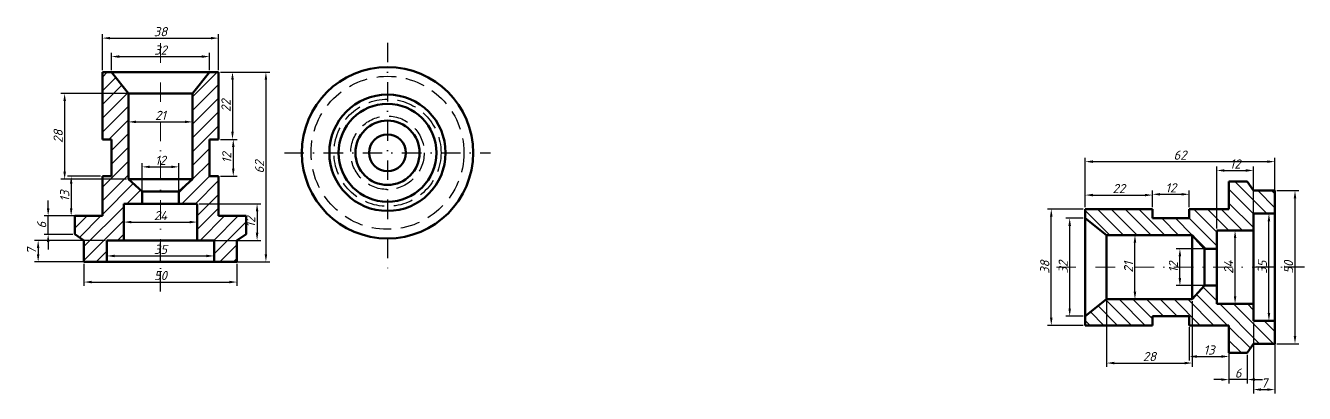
# Model space of a CAD drawing. Header units: millimetres. Extents: x 1307 to 2317, y 1582 to 2235.
# Drawn here: x 1306.6 to 1724.6, y 2094.9 to 2215.1 of the extents above; entities that cross this region are included whole.
import ezdxf

# ---------------------------------------------------------------- set-up
doc = ezdxf.new("R2010")
doc.units = ezdxf.units.MM
doc.linetypes.add('штриховая2', pattern=[9.525, 6.35, -3.175])
doc.linetypes.add('штрихпунктирная2', pattern=[12.7, 6.35, -3.175, 0, -3.175])
doc.styles.get("Standard").update_dxf_attribs({"font": 'isocpeui.ttf', "height": 3})
doc.dimstyles.new('ISO-25', dxfattribs={"dimtxt": 3, "dimasz": 2.5, "dimexe": 1.25, "dimexo": 0.625, "dimtad": 1, "dimtoh": 1, "dimtxsty": 'Standard', "dimcen": 2.5, "dimadec": 0, "dimazin": 0, "dimtfac": 1, "dimtmove": 0, "dimatfit": 3, "dimfxl": 1, "dimarcsym": 0})

# ---------------------------------------------------------------- blocks, each defined once
blk = doc.blocks.new('*D1')
at = {"color": 0, "lineweight": -2, "transparency": 16777216}
for p, q in [((1331.68, 2200.53), (1331.68, 2212.24)), ((1369.68, 2200.53), (1369.68, 2212.24)), ((1334.18, 2210.99), (1367.18, 2210.99))]:
    blk.add_line(p, q, dxfattribs=at)
at = {"color": 0, "lineweight": 15, "transparency": 16777216}
for points in [[(1334.18, 2211.4), (1334.18, 2210.57), (1331.68, 2210.99)], [(1367.18, 2211.4), (1367.18, 2210.57), (1369.68, 2210.99)]]:
    blk.add_solid(points, dxfattribs=at)
at = {"layer": 'Defpoints', "color": 0, "lineweight": 15, "transparency": 16777216}
for p in [(1369.68, 2210.99), (1331.68, 2199.9), (1369.68, 2199.9)]:
    blk.add_point(p, dxfattribs=at)
at = {"color": 0, "transparency": 16777216, "insert": (1350.68, 2213.11), "char_height": 3, "attachment_point": 5}
blk.add_mtext('38', dxfattribs=at)
blk = doc.blocks.new('*D2')
at = {"color": 0, "lineweight": -2, "transparency": 16777216}
for p, q in [((1340.18, 2192.28), (1340.18, 2182.38)), ((1361.18, 2192.28), (1361.18, 2182.38)), ((1342.68, 2183.63), (1358.68, 2183.63))]:
    blk.add_line(p, q, dxfattribs=at)
at = {"color": 0, "lineweight": 15, "transparency": 16777216}
for points in [[(1342.68, 2184.05), (1342.68, 2183.22), (1340.18, 2183.63)], [(1358.68, 2184.05), (1358.68, 2183.22), (1361.18, 2183.63)]]:
    blk.add_solid(points, dxfattribs=at)
at = {"layer": 'Defpoints', "color": 0, "lineweight": 15, "transparency": 16777216}
for p in [(1340.18, 2192.9), (1361.18, 2192.9), (1361.18, 2183.63)]:
    blk.add_point(p, dxfattribs=at)
at = {"color": 0, "transparency": 16777216, "insert": (1350.68, 2185.76), "char_height": 3, "attachment_point": 5}
blk.add_mtext('21', dxfattribs=at)
blk = doc.blocks.new('*D3')
at = {"color": 0, "lineweight": -2, "transparency": 16777216}
for p, q in [((1370.3, 2199.9), (1386.4, 2199.9)), ((1385.15, 2197.4), (1385.15, 2140.4)), ((1370.3, 2137.9), (1386.4, 2137.9))]:
    blk.add_line(p, q, dxfattribs=at)
at = {"color": 0, "lineweight": 15, "transparency": 16777216}
for points in [[(1384.73, 2197.4), (1385.57, 2197.4), (1385.15, 2199.9)], [(1384.73, 2140.4), (1385.57, 2140.4), (1385.15, 2137.9)]]:
    blk.add_solid(points, dxfattribs=at)
at = {"layer": 'Defpoints', "color": 0, "lineweight": 15, "transparency": 16777216}
for p in [(1369.68, 2199.9), (1369.68, 2137.9), (1385.15, 2137.9)]:
    blk.add_point(p, dxfattribs=at)
at = {"color": 0, "transparency": 16777216, "insert": (1383.03, 2168.9), "char_height": 3, "attachment_point": 5, "rotation": 90}
blk.add_mtext('62', dxfattribs=at)
blk = doc.blocks.new('*D4')
at = {"color": 0, "lineweight": -2, "transparency": 16777216}
for p, q in [((1339.55, 2192.9), (1318.11, 2192.9)), ((1319.36, 2190.4), (1319.36, 2167.4)), ((1339.55, 2164.9), (1318.11, 2164.9))]:
    blk.add_line(p, q, dxfattribs=at)
at = {"color": 0, "lineweight": 15, "transparency": 16777216}
for points in [[(1318.94, 2190.4), (1319.78, 2190.4), (1319.36, 2192.9)], [(1318.94, 2167.4), (1319.78, 2167.4), (1319.36, 2164.9)]]:
    blk.add_solid(points, dxfattribs=at)
at = {"layer": 'Defpoints', "color": 0, "lineweight": 15, "transparency": 16777216}
for p in [(1340.18, 2192.9), (1319.36, 2164.9), (1340.18, 2164.9)]:
    blk.add_point(p, dxfattribs=at)
at = {"color": 0, "transparency": 16777216, "insert": (1317.23, 2178.9), "char_height": 3, "attachment_point": 5, "rotation": 90}
blk.add_mtext('28', dxfattribs=at)
blk = doc.blocks.new('*D5')
at = {"color": 0, "lineweight": -2, "transparency": 16777216}
for p, q in [((1332.55, 2144.9), (1309.45, 2144.9)), ((1310.7, 2142.4), (1310.7, 2140.4)), ((1332.55, 2137.9), (1309.45, 2137.9))]:
    blk.add_line(p, q, dxfattribs=at)
at = {"color": 0, "lineweight": 15, "transparency": 16777216}
for points in [[(1310.28, 2142.4), (1311.11, 2142.4), (1310.7, 2144.9)], [(1310.28, 2140.4), (1311.11, 2140.4), (1310.7, 2137.9)]]:
    blk.add_solid(points, dxfattribs=at)
at = {"layer": 'Defpoints', "color": 0, "lineweight": 15, "transparency": 16777216}
for p in [(1333.18, 2144.9), (1310.7, 2137.9), (1333.18, 2137.9)]:
    blk.add_point(p, dxfattribs=at)
at = {"color": 0, "transparency": 16777216, "insert": (1308.55, 2141.4), "char_height": 3, "attachment_point": 5, "rotation": 90}
blk.add_mtext('7', dxfattribs=at)
blk = doc.blocks.new('*D6')
at = {"color": 0, "lineweight": -2, "transparency": 16777216}
for p, q in [((1363.3, 2156.9), (1383.51, 2156.9)), ((1382.26, 2154.4), (1382.26, 2147.4)), ((1363.3, 2144.9), (1383.51, 2144.9))]:
    blk.add_line(p, q, dxfattribs=at)
at = {"color": 0, "lineweight": 15, "transparency": 16777216}
for points in [[(1381.85, 2154.4), (1382.68, 2154.4), (1382.26, 2156.9)], [(1381.85, 2147.4), (1382.68, 2147.4), (1382.26, 2144.9)]]:
    blk.add_solid(points, dxfattribs=at)
at = {"layer": 'Defpoints', "color": 0, "lineweight": 15, "transparency": 16777216}
for p in [(1362.68, 2156.9), (1362.68, 2144.9), (1382.26, 2144.9)]:
    blk.add_point(p, dxfattribs=at)
at = {"color": 0, "transparency": 16777216, "insert": (1380.14, 2150.9), "char_height": 3, "attachment_point": 5, "rotation": 90}
blk.add_mtext('12', dxfattribs=at)
blk = doc.blocks.new('*D7')
at = {"color": 0, "lineweight": -2, "transparency": 16777216}
for p, q in [((1370.3, 2177.9), (1375.73, 2177.9)), ((1374.48, 2175.4), (1374.48, 2168.4)), ((1370.3, 2165.9), (1375.73, 2165.9))]:
    blk.add_line(p, q, dxfattribs=at)
at = {"color": 0, "lineweight": 15, "transparency": 16777216}
for points in [[(1374.06, 2175.4), (1374.9, 2175.4), (1374.48, 2177.9)], [(1374.06, 2168.4), (1374.9, 2168.4), (1374.48, 2165.9)]]:
    blk.add_solid(points, dxfattribs=at)
at = {"layer": 'Defpoints', "color": 0, "lineweight": 15, "transparency": 16777216}
for p in [(1369.68, 2177.9), (1369.68, 2165.9), (1374.48, 2165.9)]:
    blk.add_point(p, dxfattribs=at)
at = {"color": 0, "transparency": 16777216, "insert": (1372.35, 2171.9), "char_height": 3, "attachment_point": 5, "rotation": 90}
blk.add_mtext('12', dxfattribs=at)
blk = doc.blocks.new('*D8')
at = {"color": 0, "lineweight": -2, "transparency": 16777216}
for p, q in [((1370.3, 2199.9), (1375.48, 2199.9)), ((1374.23, 2197.4), (1374.23, 2180.4)), ((1370.3, 2177.9), (1375.48, 2177.9))]:
    blk.add_line(p, q, dxfattribs=at)
at = {"color": 0, "lineweight": 15, "transparency": 16777216}
for points in [[(1373.81, 2197.4), (1374.64, 2197.4), (1374.23, 2199.9)], [(1373.81, 2180.4), (1374.64, 2180.4), (1374.23, 2177.9)]]:
    blk.add_solid(points, dxfattribs=at)
at = {"layer": 'Defpoints', "color": 0, "lineweight": 15, "transparency": 16777216}
for p in [(1369.68, 2199.9), (1369.68, 2177.9), (1374.23, 2177.9)]:
    blk.add_point(p, dxfattribs=at)
at = {"color": 0, "transparency": 16777216, "insert": (1372.1, 2188.9), "char_height": 3, "attachment_point": 5, "rotation": 90}
blk.add_mtext('22', dxfattribs=at)
blk = doc.blocks.new('*D9')
at = {"color": 0, "lineweight": -2, "transparency": 16777216}
for p, q in [((1313.96, 2155.4), (1313.96, 2157.9)), ((1322.05, 2152.9), (1312.71, 2152.9)), ((1313.96, 2146.9), (1313.96, 2152.9)), ((1322.05, 2146.9), (1312.71, 2146.9)), ((1313.96, 2144.4), (1313.96, 2141.9))]:
    blk.add_line(p, q, dxfattribs=at)
at = {"color": 0, "lineweight": 15, "transparency": 16777216}
for points in [[(1313.54, 2155.4), (1314.38, 2155.4), (1313.96, 2152.9)], [(1313.54, 2144.4), (1314.38, 2144.4), (1313.96, 2146.9)]]:
    blk.add_solid(points, dxfattribs=at)
at = {"layer": 'Defpoints', "color": 0, "lineweight": 15, "transparency": 16777216}
for p in [(1313.96, 2152.9), (1322.68, 2152.9), (1322.68, 2146.9)]:
    blk.add_point(p, dxfattribs=at)
at = {"color": 0, "transparency": 16777216, "insert": (1311.84, 2149.9), "char_height": 3, "attachment_point": 5, "rotation": 90}
blk.add_mtext('6', dxfattribs=at)
blk = doc.blocks.new('*D10')
at = {"color": 0, "lineweight": -2, "transparency": 16777216}
for p, q in [((1334.68, 2200.53), (1334.68, 2206.21)), ((1337.18, 2204.96), (1364.18, 2204.96)), ((1366.68, 2200.53), (1366.68, 2206.21))]:
    blk.add_line(p, q, dxfattribs=at)
at = {"color": 0, "lineweight": 15, "transparency": 16777216}
for points in [[(1337.18, 2205.38), (1337.18, 2204.55), (1334.68, 2204.96)], [(1364.18, 2205.38), (1364.18, 2204.55), (1366.68, 2204.96)]]:
    blk.add_solid(points, dxfattribs=at)
at = {"layer": 'Defpoints', "color": 0, "lineweight": 15, "transparency": 16777216}
for p in [(1366.68, 2204.96), (1334.68, 2199.9), (1366.68, 2199.9)]:
    blk.add_point(p, dxfattribs=at)
at = {"color": 0, "transparency": 16777216, "insert": (1350.68, 2207.09), "char_height": 3, "attachment_point": 5}
blk.add_mtext('32', dxfattribs=at)
blk = doc.blocks.new('*D11')
at = {"color": 0, "lineweight": -2, "transparency": 16777216}
for p, q in [((1344.68, 2159.53), (1344.68, 2170.19)), ((1356.68, 2159.53), (1356.68, 2170.19)), ((1347.18, 2168.94), (1354.18, 2168.94))]:
    blk.add_line(p, q, dxfattribs=at)
at = {"color": 0, "lineweight": 15, "transparency": 16777216}
for points in [[(1347.18, 2169.36), (1347.18, 2168.53), (1344.68, 2168.94)], [(1354.18, 2169.36), (1354.18, 2168.53), (1356.68, 2168.94)]]:
    blk.add_solid(points, dxfattribs=at)
at = {"layer": 'Defpoints', "color": 0, "lineweight": 15, "transparency": 16777216}
for p in [(1356.68, 2168.94), (1344.68, 2158.9), (1356.68, 2158.9)]:
    blk.add_point(p, dxfattribs=at)
at = {"color": 0, "transparency": 16777216, "insert": (1350.68, 2171.07), "char_height": 3, "attachment_point": 5}
blk.add_mtext('12', dxfattribs=at)
blk = doc.blocks.new('*D12')
at = {"color": 0, "lineweight": -2, "transparency": 16777216}
for p, q in [((1338.68, 2151.53), (1338.68, 2152.15)), ((1341.18, 2150.9), (1360.18, 2150.9)), ((1362.68, 2151.53), (1362.68, 2152.15))]:
    blk.add_line(p, q, dxfattribs=at)
at = {"color": 0, "lineweight": 15, "transparency": 16777216}
for points in [[(1341.18, 2151.32), (1341.18, 2150.49), (1338.68, 2150.9)], [(1360.18, 2151.32), (1360.18, 2150.49), (1362.68, 2150.9)]]:
    blk.add_solid(points, dxfattribs=at)
at = {"layer": 'Defpoints', "color": 0, "lineweight": 15, "transparency": 16777216}
for p in [(1338.68, 2150.9), (1362.68, 2150.9), (1362.68, 2150.9)]:
    blk.add_point(p, dxfattribs=at)
at = {"color": 0, "transparency": 16777216, "insert": (1350.68, 2153.03), "char_height": 3, "attachment_point": 5}
blk.add_mtext('24', dxfattribs=at)
blk = doc.blocks.new('*D13')
at = {"color": 0, "lineweight": -2, "transparency": 16777216}
for p, q in [((1333.18, 2140.78), (1333.18, 2138.59)), ((1368.18, 2140.78), (1368.18, 2138.59)), ((1335.68, 2139.84), (1365.68, 2139.84))]:
    blk.add_line(p, q, dxfattribs=at)
at = {"color": 0, "lineweight": 15, "transparency": 16777216}
for points in [[(1335.68, 2140.26), (1335.68, 2139.42), (1333.18, 2139.84)], [(1365.68, 2140.26), (1365.68, 2139.42), (1368.18, 2139.84)]]:
    blk.add_solid(points, dxfattribs=at)
at = {"layer": 'Defpoints', "color": 0, "lineweight": 15, "transparency": 16777216}
for p in [(1333.18, 2141.4), (1368.18, 2141.4), (1368.18, 2139.84)]:
    blk.add_point(p, dxfattribs=at)
at = {"color": 0, "transparency": 16777216, "insert": (1350.68, 2141.97), "char_height": 3, "attachment_point": 5}
blk.add_mtext('35', dxfattribs=at)
blk = doc.blocks.new('*D14')
at = {"color": 0, "lineweight": -2, "transparency": 16777216}
for p, q in [((1325.68, 2137.28), (1325.68, 2130.06)), ((1375.68, 2137.28), (1375.68, 2130.06)), ((1328.18, 2131.31), (1373.18, 2131.31))]:
    blk.add_line(p, q, dxfattribs=at)
at = {"color": 0, "lineweight": 15, "transparency": 16777216}
for points in [[(1328.18, 2131.73), (1328.18, 2130.89), (1325.68, 2131.31)], [(1373.18, 2131.73), (1373.18, 2130.89), (1375.68, 2131.31)]]:
    blk.add_solid(points, dxfattribs=at)
at = {"layer": 'Defpoints', "color": 0, "lineweight": 15, "transparency": 16777216}
for p in [(1325.68, 2137.9), (1375.68, 2137.9), (1375.68, 2131.31)]:
    blk.add_point(p, dxfattribs=at)
at = {"color": 0, "transparency": 16777216, "insert": (1350.68, 2133.43), "char_height": 3, "attachment_point": 5}
blk.add_mtext('50', dxfattribs=at)
blk = doc.blocks.new('*D15')
at = {"color": 0, "lineweight": -2, "transparency": 16777216}
for p, q in [((1331.05, 2165.9), (1320.24, 2165.9)), ((1321.49, 2163.4), (1321.49, 2155.4)), ((1331.05, 2152.9), (1320.24, 2152.9))]:
    blk.add_line(p, q, dxfattribs=at)
at = {"color": 0, "lineweight": 15, "transparency": 16777216}
for points in [[(1321.08, 2163.4), (1321.91, 2163.4), (1321.49, 2165.9)], [(1321.08, 2155.4), (1321.91, 2155.4), (1321.49, 2152.9)]]:
    blk.add_solid(points, dxfattribs=at)
at = {"layer": 'Defpoints', "color": 0, "lineweight": 15, "transparency": 16777216}
for p in [(1331.68, 2165.9), (1321.49, 2152.9), (1331.68, 2152.9)]:
    blk.add_point(p, dxfattribs=at)
at = {"color": 0, "transparency": 16777216, "insert": (1319.37, 2159.4), "char_height": 3, "attachment_point": 5, "rotation": 90}
blk.add_mtext('13', dxfattribs=at)
blk = doc.blocks.new('*D18')
at = {"color": 0, "lineweight": -2, "transparency": 16777216}
for p, q in [((1652.35, 2155.17), (1640.64, 2155.17)), ((1641.89, 2119.67), (1641.89, 2152.67)), ((1652.35, 2117.17), (1640.64, 2117.17))]:
    blk.add_line(p, q, dxfattribs=at)
at = {"color": 0, "lineweight": 15, "transparency": 16777216}
for points in [[(1641.47, 2152.67), (1642.3, 2152.67), (1641.89, 2155.17)], [(1641.47, 2119.67), (1642.3, 2119.67), (1641.89, 2117.17)]]:
    blk.add_solid(points, dxfattribs=at)
at = {"layer": 'Defpoints', "color": 0, "lineweight": 15, "transparency": 16777216}
for p in [(1641.89, 2155.17), (1652.97, 2155.17), (1652.97, 2117.17)]:
    blk.add_point(p, dxfattribs=at)
at = {"color": 0, "transparency": 16777216, "insert": (1639.76, 2136.17), "char_height": 3, "attachment_point": 5, "rotation": 90}
blk.add_mtext('38', dxfattribs=at)
blk = doc.blocks.new('*D19')
at = {"color": 0, "lineweight": -2, "transparency": 16777216}
for p, q in [((1660.6, 2146.67), (1670.49, 2146.67)), ((1669.24, 2128.17), (1669.24, 2144.17)), ((1660.6, 2125.67), (1670.49, 2125.67))]:
    blk.add_line(p, q, dxfattribs=at)
at = {"color": 0, "lineweight": 15, "transparency": 16777216}
for points in [[(1668.82, 2144.17), (1669.66, 2144.17), (1669.24, 2146.67)], [(1668.82, 2128.17), (1669.66, 2128.17), (1669.24, 2125.67)]]:
    blk.add_solid(points, dxfattribs=at)
at = {"layer": 'Defpoints', "color": 0, "lineweight": 15, "transparency": 16777216}
for p in [(1659.97, 2146.67), (1669.24, 2146.67), (1659.97, 2125.67)]:
    blk.add_point(p, dxfattribs=at)
at = {"color": 0, "transparency": 16777216, "insert": (1667.11, 2136.17), "char_height": 3, "attachment_point": 5, "rotation": 90}
blk.add_mtext('21', dxfattribs=at)
blk = doc.blocks.new('*D16')
at = {"color": 0, "lineweight": -2, "transparency": 16777216}
for p, q in [((1652.97, 2155.8), (1652.97, 2171.9)), ((1655.47, 2170.65), (1712.47, 2170.65)), ((1714.97, 2155.8), (1714.97, 2171.9))]:
    blk.add_line(p, q, dxfattribs=at)
at = {"color": 0, "lineweight": 15, "transparency": 16777216}
for points in [[(1655.47, 2171.06), (1655.47, 2170.23), (1652.97, 2170.65)], [(1712.47, 2171.06), (1712.47, 2170.23), (1714.97, 2170.65)]]:
    blk.add_solid(points, dxfattribs=at)
at = {"layer": 'Defpoints', "color": 0, "lineweight": 15, "transparency": 16777216}
for p in [(1714.97, 2170.65), (1652.97, 2155.17), (1714.97, 2155.17)]:
    blk.add_point(p, dxfattribs=at)
at = {"color": 0, "transparency": 16777216, "insert": (1683.97, 2172.77), "char_height": 3, "attachment_point": 5}
blk.add_mtext('62', dxfattribs=at)
blk = doc.blocks.new('*D20')
at = {"color": 0, "lineweight": -2, "transparency": 16777216}
for p, q in [((1659.97, 2125.05), (1659.97, 2103.61)), ((1687.97, 2125.05), (1687.97, 2103.61)), ((1662.47, 2104.86), (1685.47, 2104.86))]:
    blk.add_line(p, q, dxfattribs=at)
at = {"color": 0, "lineweight": 15, "transparency": 16777216}
for points in [[(1662.47, 2105.27), (1662.47, 2104.44), (1659.97, 2104.86)], [(1685.47, 2105.27), (1685.47, 2104.44), (1687.97, 2104.86)]]:
    blk.add_solid(points, dxfattribs=at)
at = {"layer": 'Defpoints', "color": 0, "lineweight": 15, "transparency": 16777216}
for p in [(1659.97, 2125.67), (1687.97, 2125.67), (1687.97, 2104.86)]:
    blk.add_point(p, dxfattribs=at)
at = {"color": 0, "transparency": 16777216, "insert": (1673.97, 2106.98), "char_height": 3, "attachment_point": 5}
blk.add_mtext('28', dxfattribs=at)
blk = doc.blocks.new('*D21')
at = {"color": 0, "lineweight": -2, "transparency": 16777216}
for p, q in [((1707.97, 2118.05), (1707.97, 2094.94)), ((1714.97, 2118.05), (1714.97, 2094.94)), ((1710.47, 2096.19), (1712.47, 2096.19))]:
    blk.add_line(p, q, dxfattribs=at)
at = {"color": 0, "lineweight": 15, "transparency": 16777216}
for points in [[(1710.47, 2096.61), (1710.47, 2095.78), (1707.97, 2096.19)], [(1712.47, 2096.61), (1712.47, 2095.78), (1714.97, 2096.19)]]:
    blk.add_solid(points, dxfattribs=at)
at = {"layer": 'Defpoints', "color": 0, "lineweight": 15, "transparency": 16777216}
for p in [(1707.97, 2118.67), (1714.97, 2118.67), (1714.97, 2096.19)]:
    blk.add_point(p, dxfattribs=at)
at = {"color": 0, "transparency": 16777216, "insert": (1711.47, 2098.34), "char_height": 3, "attachment_point": 5}
blk.add_mtext('7', dxfattribs=at)
blk = doc.blocks.new('*D22')
at = {"color": 0, "lineweight": -2, "transparency": 16777216}
for p, q in [((1695.97, 2148.8), (1695.97, 2169.01)), ((1698.47, 2167.76), (1705.47, 2167.76)), ((1707.97, 2148.8), (1707.97, 2169.01))]:
    blk.add_line(p, q, dxfattribs=at)
at = {"color": 0, "lineweight": 15, "transparency": 16777216}
for points in [[(1698.47, 2168.18), (1698.47, 2167.34), (1695.97, 2167.76)], [(1705.47, 2168.18), (1705.47, 2167.34), (1707.97, 2167.76)]]:
    blk.add_solid(points, dxfattribs=at)
at = {"layer": 'Defpoints', "color": 0, "lineweight": 15, "transparency": 16777216}
for p in [(1707.97, 2167.76), (1695.97, 2148.17), (1707.97, 2148.17)]:
    blk.add_point(p, dxfattribs=at)
at = {"color": 0, "transparency": 16777216, "insert": (1701.97, 2169.88), "char_height": 3, "attachment_point": 5}
blk.add_mtext('12', dxfattribs=at)
blk = doc.blocks.new('*D23')
at = {"color": 0, "lineweight": -2, "transparency": 16777216}
for p, q in [((1674.97, 2155.8), (1674.97, 2161.22)), ((1677.47, 2159.97), (1684.47, 2159.97)), ((1686.97, 2155.8), (1686.97, 2161.22))]:
    blk.add_line(p, q, dxfattribs=at)
at = {"color": 0, "lineweight": 15, "transparency": 16777216}
for points in [[(1677.47, 2160.39), (1677.47, 2159.56), (1674.97, 2159.97)], [(1684.47, 2160.39), (1684.47, 2159.56), (1686.97, 2159.97)]]:
    blk.add_solid(points, dxfattribs=at)
at = {"layer": 'Defpoints', "color": 0, "lineweight": 15, "transparency": 16777216}
for p in [(1686.97, 2159.97), (1674.97, 2155.17), (1686.97, 2155.17)]:
    blk.add_point(p, dxfattribs=at)
at = {"color": 0, "transparency": 16777216, "insert": (1680.97, 2162.1), "char_height": 3, "attachment_point": 5}
blk.add_mtext('12', dxfattribs=at)
blk = doc.blocks.new('*D17')
at = {"color": 0, "lineweight": -2, "transparency": 16777216}
for p, q in [((1652.97, 2155.8), (1652.97, 2160.97)), ((1655.47, 2159.72), (1672.47, 2159.72)), ((1674.97, 2155.8), (1674.97, 2160.97))]:
    blk.add_line(p, q, dxfattribs=at)
at = {"color": 0, "lineweight": 15, "transparency": 16777216}
for points in [[(1655.47, 2160.14), (1655.47, 2159.31), (1652.97, 2159.72)], [(1672.47, 2160.14), (1672.47, 2159.31), (1674.97, 2159.72)]]:
    blk.add_solid(points, dxfattribs=at)
at = {"layer": 'Defpoints', "color": 0, "lineweight": 15, "transparency": 16777216}
for p in [(1674.97, 2159.72), (1652.97, 2155.17), (1674.97, 2155.17)]:
    blk.add_point(p, dxfattribs=at)
at = {"color": 0, "transparency": 16777216, "insert": (1663.97, 2161.85), "char_height": 3, "attachment_point": 5}
blk.add_mtext('22', dxfattribs=at)
blk = doc.blocks.new('*D24')
at = {"color": 0, "lineweight": -2, "transparency": 16777216}
for p, q in [((1699.97, 2107.55), (1699.97, 2098.21)), ((1705.97, 2107.55), (1705.97, 2098.21)), ((1697.47, 2099.46), (1694.97, 2099.46)), ((1705.97, 2099.46), (1699.97, 2099.46)), ((1708.47, 2099.46), (1710.97, 2099.46))]:
    blk.add_line(p, q, dxfattribs=at)
at = {"color": 0, "lineweight": 15, "transparency": 16777216}
for points in [[(1697.47, 2099.87), (1697.47, 2099.04), (1699.97, 2099.46)], [(1708.47, 2099.87), (1708.47, 2099.04), (1705.97, 2099.46)]]:
    blk.add_solid(points, dxfattribs=at)
at = {"layer": 'Defpoints', "color": 0, "lineweight": 15, "transparency": 16777216}
for p in [(1699.97, 2108.17), (1705.97, 2108.17), (1699.97, 2099.46)]:
    blk.add_point(p, dxfattribs=at)
at = {"color": 0, "transparency": 16777216, "insert": (1702.97, 2101.58), "char_height": 3, "attachment_point": 5}
blk.add_mtext('6', dxfattribs=at)
blk = doc.blocks.new('*D25')
at = {"color": 0, "lineweight": -2, "transparency": 16777216}
for p, q in [((1652.35, 2152.17), (1646.66, 2152.17)), ((1647.91, 2122.67), (1647.91, 2149.67)), ((1652.35, 2120.17), (1646.66, 2120.17))]:
    blk.add_line(p, q, dxfattribs=at)
at = {"color": 0, "lineweight": 15, "transparency": 16777216}
for points in [[(1647.49, 2149.67), (1648.33, 2149.67), (1647.91, 2152.17)], [(1647.49, 2122.67), (1648.33, 2122.67), (1647.91, 2120.17)]]:
    blk.add_solid(points, dxfattribs=at)
at = {"layer": 'Defpoints', "color": 0, "lineweight": 15, "transparency": 16777216}
for p in [(1647.91, 2152.17), (1652.97, 2152.17), (1652.97, 2120.17)]:
    blk.add_point(p, dxfattribs=at)
at = {"color": 0, "transparency": 16777216, "insert": (1645.78, 2136.17), "char_height": 3, "attachment_point": 5, "rotation": 90}
blk.add_mtext('32', dxfattribs=at)
blk = doc.blocks.new('*D26')
at = {"color": 0, "lineweight": -2, "transparency": 16777216}
for p, q in [((1693.35, 2142.17), (1682.68, 2142.17)), ((1683.93, 2132.67), (1683.93, 2139.67)), ((1693.35, 2130.17), (1682.68, 2130.17))]:
    blk.add_line(p, q, dxfattribs=at)
at = {"color": 0, "lineweight": 15, "transparency": 16777216}
for points in [[(1683.51, 2139.67), (1684.35, 2139.67), (1683.93, 2142.17)], [(1683.51, 2132.67), (1684.35, 2132.67), (1683.93, 2130.17)]]:
    blk.add_solid(points, dxfattribs=at)
at = {"layer": 'Defpoints', "color": 0, "lineweight": 15, "transparency": 16777216}
for p in [(1683.93, 2142.17), (1693.97, 2142.17), (1693.97, 2130.17)]:
    blk.add_point(p, dxfattribs=at)
at = {"color": 0, "transparency": 16777216, "insert": (1681.81, 2136.17), "char_height": 3, "attachment_point": 5, "rotation": 90}
blk.add_mtext('12', dxfattribs=at)
blk = doc.blocks.new('*D27')
at = {"color": 0, "lineweight": -2, "transparency": 16777216}
for p, q in [((1701.97, 2126.67), (1701.97, 2145.67)), ((1702.6, 2148.17), (1703.22, 2148.17)), ((1702.6, 2124.17), (1703.22, 2124.17))]:
    blk.add_line(p, q, dxfattribs=at)
at = {"color": 0, "lineweight": 15, "transparency": 16777216}
for points in [[(1701.55, 2145.67), (1702.39, 2145.67), (1701.97, 2148.17)], [(1701.55, 2126.67), (1702.39, 2126.67), (1701.97, 2124.17)]]:
    blk.add_solid(points, dxfattribs=at)
at = {"layer": 'Defpoints', "color": 0, "lineweight": 15, "transparency": 16777216}
for p in [(1701.97, 2148.17), (1701.97, 2148.17), (1701.97, 2124.17)]:
    blk.add_point(p, dxfattribs=at)
at = {"color": 0, "transparency": 16777216, "insert": (1699.85, 2136.17), "char_height": 3, "attachment_point": 5, "rotation": 90}
blk.add_mtext('24', dxfattribs=at)
blk = doc.blocks.new('*D28')
at = {"color": 0, "lineweight": -2, "transparency": 16777216}
for p, q in [((1712.1, 2153.67), (1714.28, 2153.67)), ((1713.03, 2121.17), (1713.03, 2151.17)), ((1712.1, 2118.67), (1714.28, 2118.67))]:
    blk.add_line(p, q, dxfattribs=at)
at = {"color": 0, "lineweight": 15, "transparency": 16777216}
for points in [[(1712.62, 2151.17), (1713.45, 2151.17), (1713.03, 2153.67)], [(1712.62, 2121.17), (1713.45, 2121.17), (1713.03, 2118.67)]]:
    blk.add_solid(points, dxfattribs=at)
at = {"layer": 'Defpoints', "color": 0, "lineweight": 15, "transparency": 16777216}
for p in [(1711.47, 2153.67), (1713.03, 2153.67), (1711.47, 2118.67)]:
    blk.add_point(p, dxfattribs=at)
at = {"color": 0, "transparency": 16777216, "insert": (1710.91, 2136.17), "char_height": 3, "attachment_point": 5, "rotation": 90}
blk.add_mtext('35', dxfattribs=at)
blk = doc.blocks.new('*D29')
at = {"color": 0, "lineweight": -2, "transparency": 16777216}
for p, q in [((1715.6, 2161.17), (1722.81, 2161.17)), ((1721.56, 2113.67), (1721.56, 2158.67)), ((1715.6, 2111.17), (1722.81, 2111.17))]:
    blk.add_line(p, q, dxfattribs=at)
at = {"color": 0, "lineweight": 15, "transparency": 16777216}
for points in [[(1721.15, 2158.67), (1721.98, 2158.67), (1721.56, 2161.17)], [(1721.15, 2113.67), (1721.98, 2113.67), (1721.56, 2111.17)]]:
    blk.add_solid(points, dxfattribs=at)
at = {"layer": 'Defpoints', "color": 0, "lineweight": 15, "transparency": 16777216}
for p in [(1714.97, 2161.17), (1721.56, 2161.17), (1714.97, 2111.17)]:
    blk.add_point(p, dxfattribs=at)
at = {"color": 0, "transparency": 16777216, "insert": (1719.44, 2136.17), "char_height": 3, "attachment_point": 5, "rotation": 90}
blk.add_mtext('50', dxfattribs=at)
blk = doc.blocks.new('*D30')
at = {"color": 0, "lineweight": -2, "transparency": 16777216}
for p, q in [((1686.97, 2116.55), (1686.97, 2105.74)), ((1699.97, 2116.55), (1699.97, 2105.74)), ((1689.47, 2106.99), (1697.47, 2106.99))]:
    blk.add_line(p, q, dxfattribs=at)
at = {"color": 0, "lineweight": 15, "transparency": 16777216}
for points in [[(1689.47, 2107.41), (1689.47, 2106.57), (1686.97, 2106.99)], [(1697.47, 2107.41), (1697.47, 2106.57), (1699.97, 2106.99)]]:
    blk.add_solid(points, dxfattribs=at)
at = {"layer": 'Defpoints', "color": 0, "lineweight": 15, "transparency": 16777216}
for p in [(1686.97, 2117.17), (1699.97, 2117.17), (1699.97, 2106.99)]:
    blk.add_point(p, dxfattribs=at)
at = {"color": 0, "transparency": 16777216, "insert": (1693.47, 2109.12), "char_height": 3, "attachment_point": 5}
blk.add_mtext('13', dxfattribs=at)

msp = doc.modelspace()

# ---------------------------------------------------------------- hatches: boundary and pattern name
at = {"lineweight": 15}
h = msp.add_hatch(dxfattribs=at)
h.set_pattern_fill('ANSI31', color=256)
h.paths.add_polyline_path([(1340.179, 2192.902), (1334.679, 2199.902), (1331.679, 2199.902), (1331.679, 2177.902), (1334.679, 2177.902), (1334.679, 2165.902), (1331.679, 2165.902), (1331.679, 2152.902), (1322.679, 2152.902), (1322.679, 2146.902), (1325.679, 2144.902), (1325.679, 2137.902), (1333.179, 2137.902), (1333.179, 2144.902), (1338.679, 2144.902), (1338.679, 2156.902), (1344.679, 2156.902), (1344.679, 2160.902), (1340.179, 2164.902)])
h.paths.add_polyline_path([(1369.679, 2199.902), (1366.679, 2199.902), (1361.179, 2192.902), (1361.179, 2164.902), (1356.679, 2160.902), (1356.679, 2156.902), (1362.679, 2156.902), (1362.679, 2144.902), (1368.179, 2144.902), (1368.179, 2137.902), (1375.679, 2137.902), (1375.679, 2144.902), (1378.679, 2146.902), (1378.679, 2152.902), (1369.679, 2152.902), (1369.679, 2165.902), (1366.679, 2165.902), (1366.679, 2177.902), (1369.679, 2177.902)])
h = msp.add_hatch(dxfattribs=at)
h.set_pattern_fill('ANSI31', color=256, angle=90)
h.set_pattern_definition([(135, (3852.8733, 785.4958), (-2.245064, -2.245064), [])])
h.paths.add_polyline_path([(1674.971, 2117.175), (1674.971, 2120.175), (1686.971, 2120.175), (1686.971, 2117.175), (1699.971, 2117.175), (1699.971, 2108.175), (1705.971, 2108.175), (1707.971, 2111.175), (1714.971, 2111.175), (1714.971, 2118.675), (1707.971, 2118.675), (1707.971, 2124.175), (1695.971, 2124.175), (1695.971, 2130.175), (1691.971, 2130.175), (1687.971, 2125.675), (1659.971, 2125.675), (1652.971, 2120.175), (1652.971, 2117.175)])
h.paths.add_polyline_path([(1659.971, 2146.675), (1687.971, 2146.675), (1691.971, 2142.175), (1695.971, 2142.175), (1695.971, 2148.175), (1707.971, 2148.175), (1707.971, 2153.675), (1714.971, 2153.675), (1714.971, 2161.175), (1707.971, 2161.175), (1705.971, 2164.175), (1699.971, 2164.175), (1699.971, 2155.175), (1686.971, 2155.175), (1686.971, 2152.175), (1674.971, 2152.175), (1674.971, 2155.175), (1652.971, 2155.175), (1652.971, 2152.175)])

# ---------------------------------------------------------------- linework, layer by layer
at = {"linetype": 'штрихпунктирная2', "lineweight": 15}
for p, q in [((1350.679, 2209.301), (1350.679, 2128.584)), ((1643.573, 2136.175), (1724.289, 2136.175))]:
    msp.add_line(p, q, dxfattribs=at)
at = {"linetype": 'штрихпунктирная2'}
for p, q in [((1424.889, 2209.435), (1424.889, 2134.918)), ((1391.224, 2173.538), (1458.585, 2173.538))]:
    msp.add_line(p, q, dxfattribs=at)
at = {"lineweight": 50}
for p, q in [((1331.679, 2199.902), (1369.679, 2199.902)), ((1331.679, 2199.902), (1334.679, 2199.902)), ((1331.679, 2199.902), (1331.679, 2177.902)), ((1334.679, 2199.902), (1340.179, 2192.902)), ((1366.679, 2199.902), (1361.179, 2192.902)), ((1369.679, 2199.902), (1366.679, 2199.902)), ((1369.679, 2199.902), (1369.679, 2177.902)), ((1340.179, 2192.902), (1361.179, 2192.902)), ((1340.179, 2192.902), (1340.179, 2164.902)), ((1361.179, 2192.902), (1361.179, 2164.902)), ((1331.679, 2177.902), (1334.679, 2177.902)), ((1334.679, 2177.902), (1334.679, 2165.902)), ((1369.679, 2177.902), (1366.679, 2177.902)), ((1366.679, 2177.902), (1366.679, 2165.902)), ((1334.679, 2165.902), (1331.679, 2165.902)), ((1331.679, 2165.902), (1331.679, 2152.902)), ((1366.679, 2165.902), (1369.679, 2165.902)), ((1369.679, 2165.902), (1369.679, 2152.902)), ((1340.179, 2164.902), (1361.179, 2164.902)), ((1344.679, 2160.902), (1340.179, 2164.902)), ((1356.679, 2160.902), (1361.179, 2164.902)), ((1699.971, 2155.175), (1699.971, 2164.175)), ((1699.971, 2164.175), (1705.971, 2164.175)), ((1705.971, 2164.175), (1707.971, 2161.175)), ((1350.679, 2160.902), (1344.679, 2160.902)), ((1344.679, 2160.902), (1344.679, 2156.902)), ((1350.679, 2160.902), (1356.679, 2160.902)), ((1356.679, 2160.902), (1356.679, 2156.902)), ((1707.971, 2161.175), (1714.971, 2161.175)), ((1714.971, 2161.175), (1714.971, 2153.675)), ((1350.679, 2156.902), (1338.679, 2156.902)), ((1338.679, 2156.902), (1338.679, 2144.902)), ((1350.679, 2156.902), (1362.679, 2156.902)), ((1362.679, 2156.902), (1362.679, 2144.902)), ((1652.971, 2117.175), (1652.971, 2155.175)), ((1652.971, 2155.175), (1652.971, 2152.175)), ((1652.971, 2155.175), (1674.971, 2155.175)), ((1674.971, 2155.175), (1674.971, 2152.175)), ((1686.971, 2152.175), (1686.971, 2155.175)), ((1686.971, 2155.175), (1699.971, 2155.175)), ((1707.971, 2148.175), (1707.971, 2153.675)), ((1714.971, 2153.675), (1707.971, 2153.675)), ((1714.971, 2118.675), (1714.971, 2153.675)), ((1331.679, 2152.902), (1322.679, 2152.902)), ((1322.679, 2152.902), (1322.679, 2146.902)), ((1369.679, 2152.902), (1378.679, 2152.902)), ((1378.679, 2152.902), (1378.679, 2146.902)), ((1652.971, 2152.175), (1659.971, 2146.675)), ((1674.971, 2152.175), (1686.971, 2152.175)), ((1322.679, 2146.902), (1325.679, 2144.902)), ((1325.679, 2144.902), (1325.679, 2137.902)), ((1333.179, 2137.902), (1333.179, 2144.902)), ((1338.679, 2144.902), (1333.179, 2144.902)), ((1338.679, 2144.902), (1362.679, 2144.902)), ((1362.679, 2144.902), (1368.179, 2144.902)), ((1368.179, 2137.902), (1368.179, 2144.902)), ((1378.679, 2146.902), (1375.679, 2144.902)), ((1375.679, 2144.902), (1375.679, 2137.902)), ((1659.971, 2125.675), (1659.971, 2146.675)), ((1659.971, 2146.675), (1687.971, 2146.675)), ((1687.971, 2125.675), (1687.971, 2146.675)), ((1691.971, 2142.175), (1687.971, 2146.675)), ((1695.971, 2136.175), (1695.971, 2148.175)), ((1695.971, 2148.175), (1707.971, 2148.175)), ((1707.971, 2124.175), (1707.971, 2148.175)), ((1691.971, 2136.175), (1691.971, 2142.175)), ((1691.971, 2142.175), (1695.971, 2142.175)), ((1325.679, 2137.902), (1333.179, 2137.902)), ((1333.179, 2137.902), (1368.179, 2137.902)), ((1375.679, 2137.902), (1368.179, 2137.902)), ((1691.971, 2136.175), (1691.971, 2130.175)), ((1695.971, 2136.175), (1695.971, 2124.175)), ((1691.971, 2130.175), (1687.971, 2125.675)), ((1691.971, 2130.175), (1695.971, 2130.175)), ((1652.971, 2120.175), (1659.971, 2125.675)), ((1659.971, 2125.675), (1687.971, 2125.675)), ((1695.971, 2124.175), (1707.971, 2124.175)), ((1707.971, 2124.175), (1707.971, 2118.675)), ((1652.971, 2117.175), (1652.971, 2120.175)), ((1674.971, 2117.175), (1674.971, 2120.175)), ((1674.971, 2120.175), (1686.971, 2120.175)), ((1686.971, 2120.175), (1686.971, 2117.175)), ((1652.971, 2117.175), (1674.971, 2117.175)), ((1686.971, 2117.175), (1699.971, 2117.175)), ((1699.971, 2117.175), (1699.971, 2108.175)), ((1714.971, 2118.675), (1707.971, 2118.675)), ((1714.971, 2111.175), (1714.971, 2118.675)), ((1705.971, 2108.175), (1707.971, 2111.175)), ((1707.971, 2111.175), (1714.971, 2111.175)), ((1699.971, 2108.175), (1705.971, 2108.175))]:
    msp.add_line(p, q, dxfattribs=at)
at = {"linetype": 'штриховая2'}
for p, q in [((1350.679, 2128.236), (1350.679, 2146.902)), ((1724.638, 2136.175), (1705.971, 2136.175))]:
    msp.add_line(p, q, dxfattribs=at)
at = {"lineweight": 50}
for radius in [28, 19, 16, 10.5, 6]:
    msp.add_circle((1424.889, 2173.538), radius, dxfattribs=at)
at = {"linetype": 'штриховая2'}
for radius in [25, 17.5, 12]:
    msp.add_circle((1424.889, 2173.538), radius, dxfattribs=at)

# ---------------------------------------------------------------- dimensions: what is measured, and where the dimension line sits
for base, p1, p2, picture, middle in [((1369.679, 2210.988), (1331.679, 2199.902), (1369.679, 2199.902), '*D1', (1350.679, 2210.988)), ((1366.679, 2204.965), (1334.679, 2199.902), (1366.679, 2199.902), '*D10', (1350.679, 2204.965)), ((1361.179, 2183.633), (1340.179, 2192.902), (1361.179, 2192.902), '*D2', (1350.679, 2183.633)), ((1356.679, 2168.942), (1344.679, 2158.902), (1356.679, 2158.902), '*D11', (1350.679, 2168.942)), ((1368.179, 2139.842), (1333.179, 2141.402), (1368.179, 2141.402), '*D13', (1350.679, 2139.842))]:
    dim = msp.add_linear_dim(base=base, p1=p1, p2=p2, dimstyle='ISO-25')
    dim.commit()
    dim.dimension.update_dxf_attribs({"geometry": picture, "text_midpoint": middle, "dimtype": 160})
for base, p1, p2, angle, picture, middle in [((1385.151, 2137.902), (1369.679, 2199.902), (1369.679, 2137.902), 90, '*D3', (1383.026, 2168.902)), ((1374.228, 2177.902), (1369.679, 2199.902), (1369.679, 2177.902), 90, '*D8', (1372.103, 2188.902)), ((1319.36, 2164.902), (1340.179, 2192.902), (1340.179, 2164.902), 90, '*D4', (1317.235, 2178.902)), ((1374.479, 2165.902), (1369.679, 2177.902), (1369.679, 2165.902), 90, '*D7', (1372.354, 2171.902)), ((1714.971, 2170.647), (1652.971, 2155.175), (1714.971, 2155.175), 180, '*D16', (1683.971, 2172.772)), ((1707.971, 2167.759), (1695.971, 2148.175), (1707.971, 2148.175), 180, '*D22', (1701.971, 2169.884)), ((1321.494, 2152.902), (1331.679, 2165.902), (1331.679, 2152.902), 90, '*D15', (1319.369, 2159.402)), ((1674.971, 2159.723), (1652.971, 2155.175), (1674.971, 2155.175), 180, '*D17', (1663.971, 2161.848)), ((1686.971, 2159.975), (1674.971, 2155.175), (1686.971, 2155.175), 180, '*D23', (1680.971, 2162.1)), ((1313.961, 2152.902), (1322.679, 2146.902), (1322.679, 2152.902), 90, '*D9', (1311.836, 2149.902)), ((1721.564, 2161.175), (1714.971, 2111.175), (1714.971, 2161.175), 90, '*D29', (1719.439, 2136.175)), ((1382.263, 2144.902), (1362.679, 2156.902), (1362.679, 2144.902), 90, '*D6', (1380.138, 2150.902)), ((1310.696, 2137.902), (1333.179, 2144.902), (1333.179, 2137.902), 90, '*D5', (1308.552, 2141.402)), ((1701.971, 2148.175), (1701.971, 2124.175), (1701.971, 2148.175), 90, '*D27', (1699.846, 2136.175)), ((1687.971, 2104.856), (1659.971, 2125.675), (1687.971, 2125.675), 180, '*D20', (1673.971, 2106.981)), ((1699.971, 2106.99), (1686.971, 2117.175), (1699.971, 2117.175), 180, '*D30', (1693.471, 2109.115)), ((1714.971, 2096.192), (1707.971, 2118.675), (1714.971, 2118.675), 180, '*D21', (1711.471, 2098.337)), ((1699.971, 2099.457), (1705.971, 2108.175), (1699.971, 2108.175), 180, '*D24', (1702.971, 2101.582))]:
    dim = msp.add_linear_dim(base=base, p1=p1, p2=p2, angle=angle, dimstyle='ISO-25')
    dim.commit()
    dim.dimension.update_dxf_attribs({"geometry": picture, "text_midpoint": middle})
for base, p1, p2, picture, middle in [((1362.679, 2150.902), (1338.679, 2150.902), (1362.679, 2150.902), '*D12', (1350.679, 2153.027)), ((1375.679, 2131.309), (1325.679, 2137.902), (1375.679, 2137.902), '*D14', (1350.679, 2133.434))]:
    dim = msp.add_linear_dim(base=base, p1=p1, p2=p2, dimstyle='ISO-25')
    dim.commit()
    dim.dimension.update_dxf_attribs({"geometry": picture, "text_midpoint": middle})
for base, p1, p2, picture, middle in [((1641.886, 2155.175), (1652.971, 2117.175), (1652.971, 2155.175), '*D18', (1641.886, 2136.175)), ((1713.032, 2153.675), (1711.471, 2118.675), (1711.471, 2153.675), '*D28', (1713.032, 2136.175)), ((1647.909, 2152.175), (1652.971, 2120.175), (1652.971, 2152.175), '*D25', (1647.909, 2136.175)), ((1669.24, 2146.675), (1659.971, 2125.675), (1659.971, 2146.675), '*D19', (1669.24, 2136.175)), ((1683.931, 2142.175), (1693.971, 2130.175), (1693.971, 2142.175), '*D26', (1683.931, 2136.175))]:
    dim = msp.add_linear_dim(base=base, p1=p1, p2=p2, angle=90, dimstyle='ISO-25')
    dim.commit()
    dim.dimension.update_dxf_attribs({"geometry": picture, "text_midpoint": middle, "dimtype": 160})

doc.saveas('drawing.dxf')
